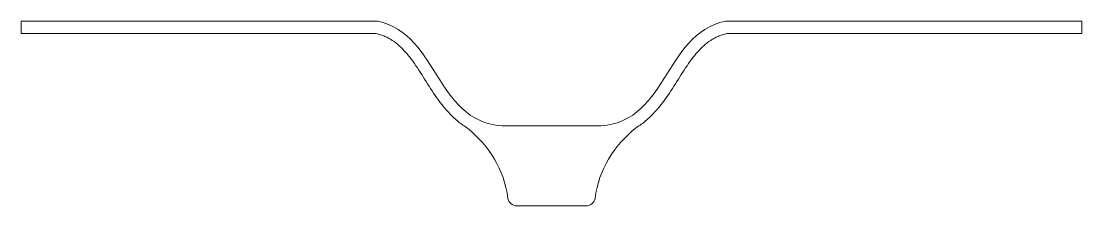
# Model space of a CAD drawing. Header units: millimetres. Extents: x 3 to 598, y 230 to 334.
import ezdxf

# ---------------------------------------------------------------- set-up
doc = ezdxf.new("R2010")
doc.units = ezdxf.units.MM

msp = doc.modelspace()

# ---------------------------------------------------------------- linework, layer by layer
at = {"color": 7, "linetype": 'Continuous', "lineweight": 15}
for p, q in [((2.58, 333.83), (2.58, 326.83)), ((202.58, 333.83), (2.58, 333.83)), ((397.92, 333.83), (597.92, 333.83)), ((597.92, 333.83), (597.92, 326.83)), ((2.58, 326.83), (201.83, 326.83)), ((597.92, 326.83), (398.67, 326.83)), ((276.17, 274.84), (324.33, 274.84)), ((319.74, 229.84), (280.76, 229.84))]:
    msp.add_line(p, q, dxfattribs=at)
for centre, start, end in [((280.76, 234.84), 187.63644, 270), ((319.74, 234.84), 270, 352.36356)]:
    msp.add_arc(centre, 5, start, end, dxfattribs=at)
for points in [[(276.17, 274.84), (235.1, 274.03), (237.86, 326.6), (202.58, 333.83)], [(324.33, 274.84), (365.4, 274.03), (362.64, 326.6), (397.92, 333.83)], [(253.12, 273.61), (265.27, 263.39), (273.63, 250.41), (275.81, 234.18)], [(347.38, 273.61), (335.23, 263.39), (326.87, 250.41), (324.69, 234.18)]]:
    msp.add_open_spline(points, degree=3, dxfattribs=at)
for points in [[(201.83, 326.83), (202.26, 326.73), (203.12, 326.52), (204.75, 326.02), (206.69, 325.29), (208.86, 324.24), (211.6, 322.6), (214.78, 320.13), (218.34, 316.5), (221.72, 312.28), (226.06, 306), (231.38, 297.29), (237.3, 288.34), (242.99, 281.64), (247.74, 277.2), (251.32, 274.68), (253.12, 273.61)], [(398.67, 326.83), (398.24, 326.73), (397.38, 326.52), (395.75, 326.02), (393.81, 325.29), (391.64, 324.24), (388.91, 322.6), (385.72, 320.13), (382.16, 316.5), (378.78, 312.28), (374.44, 306), (369.12, 297.29), (363.21, 288.34), (357.51, 281.64), (352.77, 277.2), (349.18, 274.68), (347.38, 273.61)]]:
    msp.add_open_spline(points, degree=3, knots=[0, 0, 0, 0, 0.0155042, 0.0310085, 0.0620169, 0.0930254, 0.1240338, 0.1860508, 0.2480677, 0.3100846, 0.3721015, 0.4961354, 0.6201692, 0.6821861, 0.744203, 0.7992281, 0.7992281, 0.7992281, 0.7992281], dxfattribs=at)

doc.saveas('drawing.dxf')
